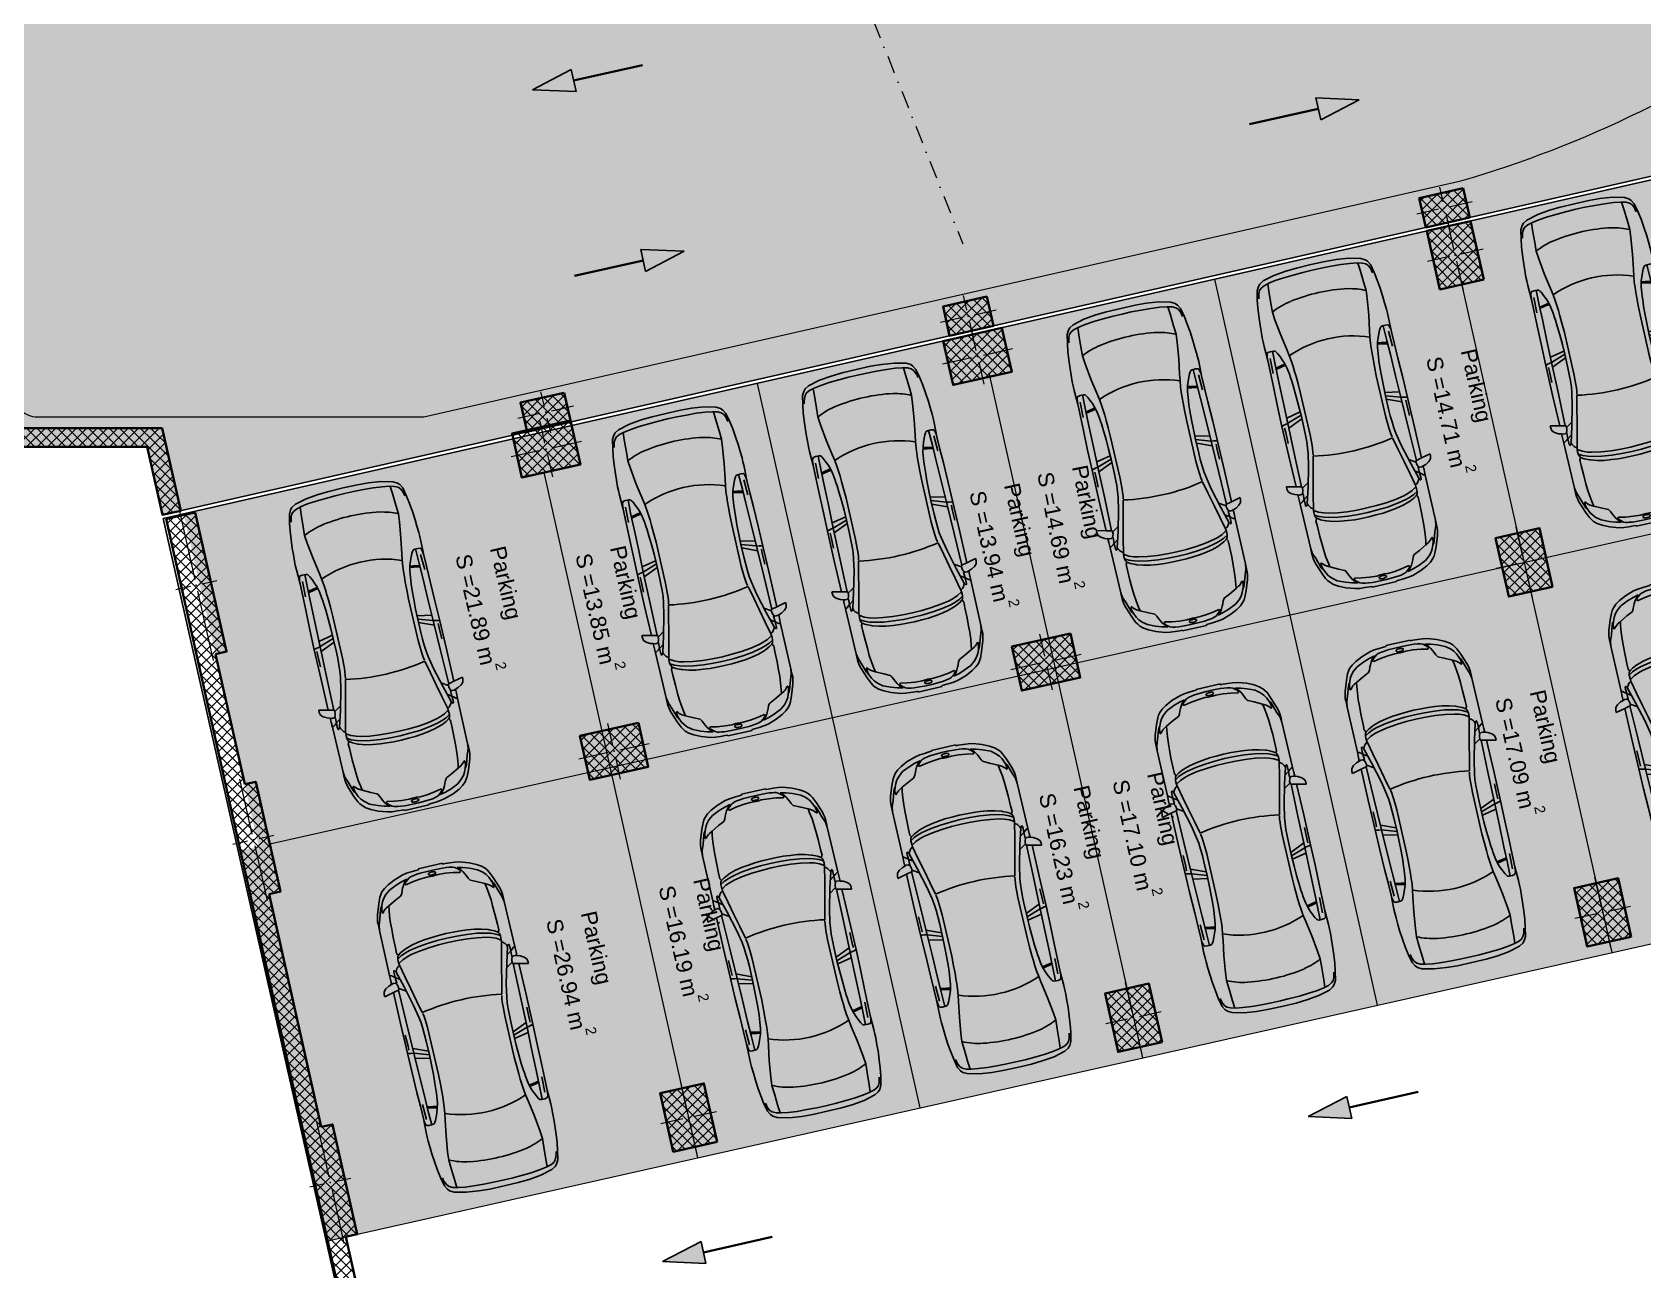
# Model space of a CAD drawing. Header units: millimetres. Extents: x -38220 to 93650, y -79022 to 35214.
# Drawn here: x 32836 to 54312, y -64111 to -47613 of the extents above; entities that cross this region are included whole.
import ezdxf

# ---------------------------------------------------------------- set-up
doc = ezdxf.new("R2010")
doc.units = ezdxf.units.MM
doc.header["$MEASUREMENT"] = 0
doc.linetypes.add('Dot & Dashed', pattern=[502.708322, 238.125, -132.291667, 0, -132.291655])
for name, color, linetype, lineweight in [('2D Drafting - General_Pen_No__1', 7, 'Continuous', 13), ('A - Fill Zone_Pen_No__1', 7, 'Continuous', 13), ('A - Muret_Pen_No__7', 7, 'Continuous', 35), ('A - Pllaka Themel_Pen_No__42', 8, 'Continuous', 25), ('A - Shtyllat_Pen_No__1', 7, 'Continuous', 13), ('A - Shtyllat_Pen_No__7', 7, 'Continuous', 35), ('A -Polyline_Pen_No__1', 7, 'Continuous', 13), ('A1 - Bodrumi -1_Pen_No__42', 8, 'Continuous', 25), ('Interior - Furniture _Pen_No__42', 8, 'Continuous', 25)]:
    doc.layers.add(name, color=color, linetype=linetype, lineweight=lineweight)
for name, color, linetype, lineweight, true_color in [('2D Drafting - General_Pen_No__102', 7, 'Continuous', 13, 0xcccccc), ('A - Fill Zone_Pen_No__102', 7, 'Continuous', 13, 0xcccccc), ('A - Muret_Pen_No__102', 7, 'Continuous', 13, 0xcccccc), ('A - Parcelat_Pen_No__161', 7, 'Continuous', 13, 0x6a6a6a), ('A -Polyline_Pen_No__178', 7, 'Continuous', 15, 0xbda888), ('A -Polyline_Pen_No__48', 7, 'Continuous', 25, 0xa80f02), ('A -Polyline_Pen_No__8', 7, 'Continuous', 35, 0xa80f02)]:
    doc.layers.add(name, color=color, linetype=linetype, lineweight=lineweight, true_color=true_color)
for name, color, linetype in [('A - Muret', 7, 'Continuous'), ('A - Pllaka Themel', 7, 'Continuous'), ('A - Shtyllat', 7, 'Continuous'), ('A -Polyline', 7, 'Continuous'), ('A1 - Bodrumi -1', 7, 'Continuous')]:
    doc.layers.add(name, color=color, linetype=linetype)
doc.styles.add('GENERATED_STYLE_1', font='')
doc.styles.get('GENERATED_STYLE_1').set_extended_font_data('Arial', bold=True)
pattern_1 = [(45, (0, 0), (-68.94291, 68.94291), []), (135, (0, 0), (68.94291, 68.94291), [])]

# ---------------------------------------------------------------- blocks, each defined once
blk = doc.blocks.new('Slab_4', base_point=(34583, -54097))
at = {"layer": 'A1 - Bodrumi -1_Pen_No__42', "color": 8, "linetype": 'Continuous', "lineweight": 25, "flags": 128}
blk.add_lwpolyline([(34583, -54097), (39036, -73827), (63169, -68415), (58723, -48603)], close=True, dxfattribs=at)
blk = doc.blocks.new('Slab_5', base_point=(27100, -19050))
at = {"layer": 'A - Pllaka Themel_Pen_No__42', "color": 8, "linetype": 'Continuous', "lineweight": 25, "flags": 128}
blk.add_lwpolyline([(27100, -19050), (27100, -53141), (34367, -53141), (34572, -54048), (58726, -48552), (58577, -47886), (60193, -47573), (56977, -33242), (55470, -33580), (52202, -19051)], close=True, dxfattribs=at)
blk = doc.blocks.new('Wall_54', base_point=(39036, -73827))
at = {"layer": 'A - Muret_Pen_No__102', "linetype": 'Continuous', "lineweight": 13, "true_color": 0xcccccc}
h = blk.add_hatch(dxfattribs=at)
h.set_pattern_fill('Concrete_Block', color=254, style=0, pattern_type=2)
h.set_pattern_definition(pattern_1)
h.paths.add_polyline_path([(35037, -55956), (34621, -54102), (39036, -73827), (39226, -73528), (38341, -69577), (38105, -69630), (37668, -67679), (37904, -67625), (37019, -63671), (36780, -63724), (36452, -62261), (36691, -62207), (35996, -59102), (35755, -59156), (35427, -57692), (35669, -57638), (35280, -55902)])
at = {"layer": 'A - Muret_Pen_No__7', "color": 7, "linetype": 'Continuous', "lineweight": 35, "flags": 128}
for points in [[(34621, -54102), (39036, -73827)], [(35669, -57638), (35280, -55902)], [(36691, -62207), (35996, -59102)], [(37904, -67625), (37019, -63671)], [(39226, -73528), (38341, -69577)]]:
    blk.add_lwpolyline(points, dxfattribs=at)
blk = doc.blocks.new('Wall_55', base_point=(34572, -54048))
at = {"layer": 'A - Muret_Pen_No__102', "linetype": 'Continuous', "lineweight": 13, "true_color": 0xcccccc}
h = blk.add_hatch(dxfattribs=at)
h.set_pattern_fill('Concrete_Block', color=254, style=0, pattern_type=2)
h.set_pattern_definition(pattern_1)
h.paths.add_polyline_path([(34816, -53993), (34567, -52891), (34367, -53141), (34572, -54048)])
at = {"layer": 'A - Muret_Pen_No__7', "color": 7, "linetype": 'Continuous', "lineweight": 35, "flags": 128}
for points in [[(34816, -53993), (34567, -52891)], [(34367, -53141), (34572, -54048)], [(34572, -54048), (34816, -53993)]]:
    blk.add_lwpolyline(points, dxfattribs=at)
blk = doc.blocks.new('Wall_56', base_point=(34367, -53141))
at = {"layer": 'A - Muret_Pen_No__102', "linetype": 'Continuous', "lineweight": 13, "true_color": 0xcccccc}
h = blk.add_hatch(dxfattribs=at)
h.set_pattern_fill('Concrete_Block', color=254, style=0, pattern_type=2)
h.set_pattern_definition(pattern_1)
h.paths.add_polyline_path([(27700, -52891), (27700, -53141), (31900, -53141), (31900, -52891)])
h = blk.add_hatch(dxfattribs=at)
h.set_pattern_fill('Concrete_Block', color=254, style=0, pattern_type=2)
h.set_pattern_definition(pattern_1)
h.paths.add_polyline_path([(32500, -53141), (34367, -53141), (34567, -52891), (32500, -52891)])
at = {"layer": 'A - Muret_Pen_No__7', "color": 7, "linetype": 'Continuous', "lineweight": 35, "flags": 128}
for points in [[(31900, -52891), (27700, -52891)], [(34567, -52891), (32500, -52891)], [(27700, -53141), (31900, -53141)], [(32500, -53141), (34367, -53141)]]:
    blk.add_lwpolyline(points, dxfattribs=at)
blk = doc.blocks.new('Column_123', base_point=(39683, -52680))
at = {"layer": 'A - Shtyllat', "linetype": 'Continuous', "lineweight": 0, "true_color": 0x000000}
h = blk.add_hatch(dxfattribs=at)
h.set_pattern_fill('Concrete_Block', color=18, style=0, pattern_type=2)
h.set_pattern_definition(pattern_1)
h.paths.add_polyline_path([(39931, -52418), (39346, -52551), (39434, -52941), (40019, -52808)])
at = {"layer": 'A - Shtyllat_Pen_No__1', "color": 7, "linetype": 'Continuous', "lineweight": 13}
for p, q in [((39665, -52602), (39620, -52407)), ((39761, -52662), (40053, -52595)), ((39605, -52697), (39312, -52764)), ((39700, -52758), (39745, -52953))]:
    blk.add_line(p, q, dxfattribs=at)
blk.add_point((39683, -52680), dxfattribs=at)
at = {"layer": 'A - Shtyllat_Pen_No__7', "color": 7, "linetype": 'Continuous', "lineweight": 35, "flags": 128}
blk.add_lwpolyline([(39931, -52418), (39346, -52551), (39434, -52941), (40019, -52808)], close=True, dxfattribs=at)
blk = doc.blocks.new('Column_125', base_point=(45318, -51397))
at = {"layer": 'A - Shtyllat', "linetype": 'Continuous', "lineweight": 0, "true_color": 0x000000}
h = blk.add_hatch(dxfattribs=at)
h.set_pattern_fill('Concrete_Block', color=18, style=0, pattern_type=2)
h.set_pattern_definition(pattern_1)
h.paths.add_polyline_path([(45566, -51136), (44981, -51269), (45069, -51659), (45654, -51526)])
at = {"layer": 'A - Shtyllat_Pen_No__1', "color": 7, "linetype": 'Continuous', "lineweight": 13}
for p, q in [((45300, -51319), (45255, -51124)), ((45396, -51380), (45688, -51313)), ((45240, -51415), (44947, -51482)), ((45335, -51475), (45380, -51670))]:
    blk.add_line(p, q, dxfattribs=at)
blk.add_point((45318, -51397), dxfattribs=at)
at = {"layer": 'A - Shtyllat_Pen_No__7', "color": 7, "linetype": 'Continuous', "lineweight": 35, "flags": 128}
blk.add_lwpolyline([(45566, -51136), (44981, -51269), (45069, -51659), (45654, -51526)], close=True, dxfattribs=at)
blk = doc.blocks.new('Column_126', base_point=(51668, -49952))
at = {"layer": 'A - Shtyllat', "linetype": 'Continuous', "lineweight": 0, "true_color": 0x000000}
h = blk.add_hatch(dxfattribs=at)
h.set_pattern_fill('Concrete_Block', color=18, style=0, pattern_type=2)
h.set_pattern_definition(pattern_1)
h.paths.add_polyline_path([(51916, -49691), (51331, -49824), (51420, -50214), (52005, -50081)])
at = {"layer": 'A - Shtyllat_Pen_No__1', "color": 7, "linetype": 'Continuous', "lineweight": 13}
for p, q in [((51650, -49874), (51606, -49679)), ((51590, -49970), (51298, -50037)), ((51686, -50030), (51730, -50225)), ((51746, -49935), (52039, -49868))]:
    blk.add_line(p, q, dxfattribs=at)
blk.add_point((51668, -49952), dxfattribs=at)
at = {"layer": 'A - Shtyllat_Pen_No__7', "color": 7, "linetype": 'Continuous', "lineweight": 35, "flags": 128}
blk.add_lwpolyline([(51916, -49691), (51331, -49824), (51420, -50214), (52005, -50081)], close=True, dxfattribs=at)
blk = doc.blocks.new('Column_142', base_point=(35024, -54985))
at = {"layer": 'A - Shtyllat', "linetype": 'Continuous', "lineweight": 0, "true_color": 0x000000}
h = blk.add_hatch(dxfattribs=at)
h.set_pattern_fill('Concrete_Block', color=18, style=0, pattern_type=2)
h.set_pattern_definition(pattern_1)
h.paths.add_polyline_path([(35011, -54015), (34621, -54102), (34865, -54048), (35280, -55902), (35427, -55869)])
h = blk.add_hatch(dxfattribs=at)
h.set_pattern_fill('Concrete_Block', color=18, style=0, pattern_type=2)
h.set_pattern_definition(pattern_1)
h.paths.add_polyline_path([(34865, -54048), (34621, -54102), (35037, -55956), (35280, -55902)])
at = {"layer": 'A - Shtyllat_Pen_No__1', "color": 7, "linetype": 'Continuous', "lineweight": 13}
for p, q in [((35007, -54907), (34799, -53980)), ((35102, -54968), (35297, -54924)), ((34946, -55003), (34751, -55047)), ((35042, -55063), (35250, -55990))]:
    blk.add_line(p, q, dxfattribs=at)
blk.add_point((35024, -54985), dxfattribs=at)
at = {"layer": 'A - Shtyllat_Pen_No__7', "color": 7, "linetype": 'Continuous', "lineweight": 35, "flags": 128}
for points in [[(35011, -54015), (34621, -54102)], [(35280, -55902), (35427, -55869), (35011, -54015)]]:
    blk.add_lwpolyline(points, dxfattribs=at)
blk = doc.blocks.new('Column_143', base_point=(36811, -62949))
at = {"layer": 'A - Shtyllat', "linetype": 'Continuous', "lineweight": 0, "true_color": 0x000000}
h = blk.add_hatch(dxfattribs=at)
h.set_pattern_fill('Concrete_Block', color=18, style=0, pattern_type=2)
h.set_pattern_definition(pattern_1)
h.paths.add_polyline_path([(36691, -62207), (36452, -62261), (36780, -63724), (37019, -63671)])
h = blk.add_hatch(dxfattribs=at)
h.set_pattern_fill('Concrete_Block', color=18, style=0, pattern_type=2)
h.set_pattern_definition(pattern_1)
h.paths.add_polyline_path([(36691, -62207), (37019, -63671), (37171, -63637), (36842, -62173)])
at = {"layer": 'A - Shtyllat_Pen_No__1', "color": 7, "linetype": 'Continuous', "lineweight": 13}
for p, q in [((36794, -62871), (36629, -62139)), ((36889, -62931), (37084, -62888)), ((36733, -62966), (36538, -63010)), ((36829, -63027), (36993, -63759))]:
    blk.add_line(p, q, dxfattribs=at)
blk.add_point((36811, -62949), dxfattribs=at)
at = {"layer": 'A - Shtyllat_Pen_No__7', "color": 7, "linetype": 'Continuous', "lineweight": 35, "flags": 128}
blk.add_lwpolyline([(37019, -63671), (37171, -63637), (36842, -62173), (36691, -62207)], dxfattribs=at)
blk = doc.blocks.new('Column_144', base_point=(35786, -58380))
at = {"layer": 'A - Shtyllat', "linetype": 'Continuous', "lineweight": 0, "true_color": 0x000000}
h = blk.add_hatch(dxfattribs=at)
h.set_pattern_fill('Concrete_Block', color=18, style=0, pattern_type=2)
h.set_pattern_definition(pattern_1)
h.paths.add_polyline_path([(35669, -57638), (35427, -57692), (35755, -59156), (35996, -59102)])
h = blk.add_hatch(dxfattribs=at)
h.set_pattern_fill('Concrete_Block', color=18, style=0, pattern_type=2)
h.set_pattern_definition(pattern_1)
h.paths.add_polyline_path([(35669, -57638), (35996, -59102), (36145, -59068), (35817, -57605)])
at = {"layer": 'A - Shtyllat_Pen_No__1', "color": 7, "linetype": 'Continuous', "lineweight": 13}
for p, q in [((35769, -58302), (35604, -57571)), ((35708, -58398), (35513, -58442)), ((35864, -58363), (36059, -58319)), ((35804, -58458), (35968, -59190))]:
    blk.add_line(p, q, dxfattribs=at)
blk.add_point((35786, -58380), dxfattribs=at)
at = {"layer": 'A - Shtyllat_Pen_No__7', "color": 7, "linetype": 'Continuous', "lineweight": 35, "flags": 128}
blk.add_lwpolyline([(35996, -59102), (36145, -59068), (35817, -57605), (35669, -57638)], dxfattribs=at)
blk = doc.blocks.new('Column_146', base_point=(40595, -57199))
at = {"layer": 'A - Shtyllat', "linetype": 'Continuous', "lineweight": 0, "true_color": 0x000000}
h = blk.add_hatch(dxfattribs=at)
h.set_pattern_fill('Concrete_Block', color=18, style=0, pattern_type=2)
h.set_pattern_definition(pattern_1)
h.paths.add_polyline_path([(40919, -56819), (40139, -56994), (40270, -57579), (41051, -57404)])
at = {"layer": 'A - Shtyllat_Pen_No__1', "color": 7, "linetype": 'Continuous', "lineweight": 13}
for p, q in [((40577, -57121), (40511, -56828)), ((40673, -57181), (41063, -57094)), ((40516, -57216), (40126, -57304)), ((40612, -57277), (40678, -57570))]:
    blk.add_line(p, q, dxfattribs=at)
blk.add_point((40595, -57199), dxfattribs=at)
at = {"layer": 'A - Shtyllat_Pen_No__7', "color": 7, "linetype": 'Continuous', "lineweight": 35, "flags": 128}
blk.add_lwpolyline([(40919, -56819), (40139, -56994), (40270, -57579), (41051, -57404)], close=True, dxfattribs=at)
blk = doc.blocks.new('Column_147', base_point=(39691, -53169))
at = {"layer": 'A - Shtyllat', "linetype": 'Continuous', "lineweight": 0, "true_color": 0x000000}
h = blk.add_hatch(dxfattribs=at)
h.set_pattern_fill('Concrete_Block', color=18, style=0, pattern_type=2)
h.set_pattern_definition(pattern_1)
h.paths.add_polyline_path([(40015, -52789), (39235, -52964), (39366, -53550), (40146, -53374)])
at = {"layer": 'A - Shtyllat_Pen_No__1', "color": 7, "linetype": 'Continuous', "lineweight": 13}
for p, q in [((39673, -53091), (39607, -52799)), ((39612, -53187), (39222, -53274)), ((39708, -53247), (39774, -53540)), ((39769, -53152), (40159, -53064))]:
    blk.add_line(p, q, dxfattribs=at)
blk.add_point((39691, -53169), dxfattribs=at)
at = {"layer": 'A - Shtyllat_Pen_No__7', "color": 7, "linetype": 'Continuous', "lineweight": 35, "flags": 128}
blk.add_lwpolyline([(40015, -52789), (39235, -52964), (39366, -53550), (40146, -53374)], close=True, dxfattribs=at)
blk = doc.blocks.new('Column_148', base_point=(45441, -51935))
at = {"layer": 'A - Shtyllat', "linetype": 'Continuous', "lineweight": 0, "true_color": 0x000000}
h = blk.add_hatch(dxfattribs=at)
h.set_pattern_fill('Concrete_Block', color=18, style=0, pattern_type=2)
h.set_pattern_definition(pattern_1)
h.paths.add_polyline_path([(45765, -51554), (44985, -51730), (45116, -52315), (45897, -52140)])
at = {"layer": 'A - Shtyllat_Pen_No__1', "color": 7, "linetype": 'Continuous', "lineweight": 13}
for p, q in [((45423, -51857), (45358, -51564)), ((45363, -51952), (44973, -52040)), ((45519, -51917), (45909, -51830)), ((45458, -52013), (45524, -52305))]:
    blk.add_line(p, q, dxfattribs=at)
blk.add_point((45441, -51935), dxfattribs=at)
at = {"layer": 'A - Shtyllat_Pen_No__7', "color": 7, "linetype": 'Continuous', "lineweight": 35, "flags": 128}
blk.add_lwpolyline([(45765, -51554), (44985, -51730), (45116, -52315), (45897, -52140)], close=True, dxfattribs=at)
blk = doc.blocks.new('Column_149', base_point=(46355, -56009))
at = {"layer": 'A - Shtyllat', "linetype": 'Continuous', "lineweight": 0, "true_color": 0x000000}
h = blk.add_hatch(dxfattribs=at)
h.set_pattern_fill('Concrete_Block', color=18, style=0, pattern_type=2)
h.set_pattern_definition(pattern_1)
h.paths.add_polyline_path([(46679, -55628), (45899, -55804), (46030, -56389), (46811, -56214)])
at = {"layer": 'A - Shtyllat_Pen_No__1', "color": 7, "linetype": 'Continuous', "lineweight": 13}
for p, q in [((46337, -55931), (46272, -55638)), ((46277, -56026), (45886, -56114)), ((46433, -55991), (46823, -55904)), ((46372, -56087), (46438, -56379))]:
    blk.add_line(p, q, dxfattribs=at)
blk.add_point((46355, -56009), dxfattribs=at)
at = {"layer": 'A - Shtyllat_Pen_No__7', "color": 7, "linetype": 'Continuous', "lineweight": 35, "flags": 128}
blk.add_lwpolyline([(46679, -55628), (45899, -55804), (46030, -56389), (46811, -56214)], close=True, dxfattribs=at)
blk = doc.blocks.new('Column_150', base_point=(41588, -62082))
at = {"layer": 'A - Shtyllat', "linetype": 'Continuous', "lineweight": 0, "true_color": 0x000000}
h = blk.add_hatch(dxfattribs=at)
h.set_pattern_fill('Concrete_Block', color=18, style=0, pattern_type=2)
h.set_pattern_definition(pattern_1)
h.paths.add_polyline_path([(41968, -62407), (41793, -61626), (41208, -61757), (41383, -62538)])
at = {"layer": 'A - Shtyllat_Pen_No__1', "color": 7, "linetype": 'Continuous', "lineweight": 13}
for p, q in [((41570, -62004), (41483, -61614)), ((41666, -62064), (41959, -61999)), ((41510, -62099), (41217, -62165)), ((41606, -62160), (41693, -62550))]:
    blk.add_line(p, q, dxfattribs=at)
blk.add_point((41588, -62082), dxfattribs=at)
at = {"layer": 'A - Shtyllat_Pen_No__7', "color": 7, "linetype": 'Continuous', "lineweight": 35, "flags": 128}
blk.add_lwpolyline([(41968, -62407), (41793, -61626), (41208, -61757), (41383, -62538)], close=True, dxfattribs=at)
blk = doc.blocks.new('Column_151', base_point=(47522, -60751))
at = {"layer": 'A - Shtyllat', "linetype": 'Continuous', "lineweight": 0, "true_color": 0x000000}
h = blk.add_hatch(dxfattribs=at)
h.set_pattern_fill('Concrete_Block', color=18, style=0, pattern_type=2)
h.set_pattern_definition(pattern_1)
h.paths.add_polyline_path([(47902, -61075), (47727, -60295), (47141, -60426), (47316, -61207)])
at = {"layer": 'A - Shtyllat_Pen_No__1', "color": 7, "linetype": 'Continuous', "lineweight": 13}
for p, q in [((47504, -60672), (47416, -60282)), ((47443, -60768), (47151, -60834)), ((47600, -60733), (47892, -60667)), ((47539, -60829), (47627, -61219))]:
    blk.add_line(p, q, dxfattribs=at)
blk.add_point((47522, -60751), dxfattribs=at)
at = {"layer": 'A - Shtyllat_Pen_No__7', "color": 7, "linetype": 'Continuous', "lineweight": 35, "flags": 128}
blk.add_lwpolyline([(47902, -61075), (47727, -60295), (47141, -60426), (47316, -61207)], close=True, dxfattribs=at)
blk = doc.blocks.new('Column_155', base_point=(53777, -59347))
at = {"layer": 'A - Shtyllat', "linetype": 'Continuous', "lineweight": 0, "true_color": 0x000000}
h = blk.add_hatch(dxfattribs=at)
h.set_pattern_fill('Concrete_Block', color=18, style=0, pattern_type=2)
h.set_pattern_definition(pattern_1)
h.paths.add_polyline_path([(54157, -59671), (53982, -58891), (53397, -59022), (53572, -59803)])
at = {"layer": 'A - Shtyllat_Pen_No__1', "color": 7, "linetype": 'Continuous', "lineweight": 13}
for p, q in [((53760, -59269), (53672, -58878)), ((53855, -59329), (54148, -59264)), ((53699, -59364), (53406, -59430)), ((53795, -59425), (53882, -59815))]:
    blk.add_line(p, q, dxfattribs=at)
blk.add_point((53777, -59347), dxfattribs=at)
at = {"layer": 'A - Shtyllat_Pen_No__7', "color": 7, "linetype": 'Continuous', "lineweight": 35, "flags": 128}
blk.add_lwpolyline([(54157, -59671), (53982, -58891), (53397, -59022), (53572, -59803)], close=True, dxfattribs=at)
blk = doc.blocks.new('Column_156', base_point=(52730, -54681))
at = {"layer": 'A - Shtyllat', "linetype": 'Continuous', "lineweight": 0, "true_color": 0x000000}
h = blk.add_hatch(dxfattribs=at)
h.set_pattern_fill('Concrete_Block', color=18, style=0, pattern_type=2)
h.set_pattern_definition(pattern_1)
h.paths.add_polyline_path([(53110, -55005), (52935, -54225), (52350, -54356), (52525, -55137)])
at = {"layer": 'A - Shtyllat_Pen_No__1', "color": 7, "linetype": 'Continuous', "lineweight": 13}
for p, q in [((52713, -54602), (52625, -54212)), ((52652, -54698), (52359, -54764)), ((52748, -54759), (52835, -55149)), ((52808, -54663), (53101, -54597))]:
    blk.add_line(p, q, dxfattribs=at)
blk.add_point((52730, -54681), dxfattribs=at)
at = {"layer": 'A - Shtyllat_Pen_No__7', "color": 7, "linetype": 'Continuous', "lineweight": 35, "flags": 128}
blk.add_lwpolyline([(53110, -55005), (52935, -54225), (52350, -54356), (52525, -55137)], close=True, dxfattribs=at)
blk = doc.blocks.new('Column_157', base_point=(51811, -50586))
at = {"layer": 'A - Shtyllat', "linetype": 'Continuous', "lineweight": 0, "true_color": 0x000000}
h = blk.add_hatch(dxfattribs=at)
h.set_pattern_fill('Concrete_Block', color=18, style=0, pattern_type=2)
h.set_pattern_definition(pattern_1)
h.paths.add_polyline_path([(52191, -50910), (52016, -50130), (51431, -50261), (51606, -51042)])
at = {"layer": 'A - Shtyllat_Pen_No__1', "color": 7, "linetype": 'Continuous', "lineweight": 13}
for p, q in [((51794, -50507), (51706, -50117)), ((51733, -50603), (51440, -50669)), ((51829, -50664), (51916, -51054)), ((51889, -50568), (52182, -50502))]:
    blk.add_line(p, q, dxfattribs=at)
blk.add_point((51811, -50586), dxfattribs=at)
at = {"layer": 'A - Shtyllat_Pen_No__7', "color": 7, "linetype": 'Continuous', "lineweight": 35, "flags": 128}
blk.add_lwpolyline([(52191, -50910), (52016, -50130), (51431, -50261), (51606, -51042)], close=True, dxfattribs=at)
blk = doc.blocks.new('Car 05 22')
at = {"layer": 'Interior - Furniture _Pen_No__42', "color": 8, "linetype": 'Continuous', "lineweight": 25}
for p, q in [((1536, 860), (1130, 859)), ((1958, 858), (1536, 860)), ((1961, 983), (1929, 983)), ((1929, 983), (1958, 858)), ((1997, 975), (1961, 983)), ((2027, 945), (1997, 975)), ((2055, 898), (2027, 945)), ((2068, 858), (2055, 898)), ((-815, 668), (-855, 511)), ((-785, 722), (-815, 668)), ((-758, 747), (-785, 722)), ((-768, 602), (-751, 670)), ((-706, 776), (-758, 747)), ((-729, 716), (-751, 670)), ((-701, 743), (-729, 716)), ((-585, 801), (-706, 776)), ((-665, 761), (-701, 743)), ((-627, 772), (-665, 761)), ((-595, 778), (-627, 772)), ((-483, 817), (-585, 801)), ((-372, 830), (-483, 817)), ((-252, 841), (-372, 830)), ((-168, 845), (-252, 841)), ((-78, 851), (-168, 845)), ((-24, 852), (-78, 851)), ((40, 852), (-24, 852)), ((231, 846), (40, 852)), ((125, 791), (129, 820)), ((126, 744), (125, 791)), ((327, 762), (125, 756)), ((132, 723), (126, 744)), ((129, 820), (139, 832)), ((147, 711), (132, 723)), ((139, 832), (165, 840)), ((171, 697), (147, 711)), ((165, 840), (195, 844)), ((213, 677), (171, 697)), ((195, 844), (231, 846)), ((211, 809), (418, 816)), ((266, 655), (213, 677)), ((400, 848), (231, 846)), ((319, 636), (266, 655)), ((522, 765), (327, 762)), ((339, 683), (330, 634)), ((355, 762), (339, 683)), ((357, 683), (347, 629)), ((373, 763), (357, 683)), ((591, 852), (400, 848)), ((814, 769), (522, 765)), ((857, 856), (591, 852)), ((1109, 774), (814, 769)), ((1130, 859), (857, 856)), ((1036, 773), (997, 579)), ((1042, 578), (1108, 774)), ((1173, 775), (1090, 578)), ((1115, 809), (1109, 774)), ((1109, 774), (1538, 780)), ((1120, 833), (1115, 809)), ((1121, 838), (1120, 836)), ((1120, 836), (1120, 833)), ((1130, 859), (1121, 838)), ((1163, 830), (1220, 829)), ((1220, 829), (1370, 831)), ((1538, 780), (1975, 786)), ((2000, 702), (1730, 634)), ((1939, 686), (1996, 777)), ((1953, 621), (2122, 660)), ((1958, 858), (1977, 777)), ((1977, 777), (2020, 777)), ((2000, 702), (2214, 763)), ((2020, 777), (2044, 783)), ((2044, 783), (2063, 792)), ((2063, 792), (2070, 800)), ((2069, 788), (2065, 794)), ((2120, 857), (2068, 858)), ((2075, 836), (2068, 858)), ((2069, 788), (2148, 790)), ((2070, 800), (2075, 809)), ((2075, 809), (2075, 836)), ((2107, 732), (2148, 790)), ((2193, 856), (2120, 857)), ((2122, 660), (2294, 698)), ((2148, 790), (2167, 814)), ((2148, 790), (2206, 792)), ((2167, 814), (2182, 834)), ((2182, 834), (2193, 856)), ((2808, 853), (2193, 856)), ((2206, 792), (2227, 791)), ((2227, 770), (2214, 763)), ((2214, 763), (2238, 752)), ((2227, 791), (2233, 790)), ((2234, 774), (2227, 770)), ((2233, 790), (2238, 787)), ((2238, 777), (2234, 774)), ((2241, 784), (2238, 787)), ((2238, 777), (2241, 781)), ((2238, 752), (2259, 740)), ((2241, 781), (2241, 784)), ((2259, 740), (2269, 731)), ((2269, 731), (2279, 722)), ((2279, 722), (2294, 698)), ((2294, 698), (2317, 701)), ((2294, 698), (2294, 698)), ((2317, 701), (2346, 703)), ((2355, 640), (2317, 701)), ((2346, 703), (2379, 702)), ((2410, 649), (2379, 702)), ((2379, 702), (2411, 694)), ((2436, 583), (2410, 649)), ((2411, 694), (2411, 694)), ((2429, 682), (2411, 694)), ((2429, 682), (2457, 700)), ((2429, 682), (2429, 682)), ((2429, 682), (2457, 640)), ((2457, 700), (2535, 698)), ((2535, 698), (2535, 698)), ((2535, 698), (2673, 696)), ((2673, 696), (2787, 691)), ((2787, 691), (2868, 687)), ((2856, 853), (2808, 853)), ((2808, 853), (2877, 843)), ((2891, 853), (2856, 853)), ((2868, 687), (2960, 679)), ((2960, 679), (2868, 687)), ((2877, 843), (2954, 814)), ((2923, 852), (2891, 853)), ((2904, 833), (2905, 833)), ((2945, 849), (2923, 852)), ((2990, 840), (2945, 849)), ((2954, 814), (3076, 775)), ((2960, 679), (3047, 666)), ((3014, 833), (2990, 840)), ((3154, 783), (3014, 833)), ((3022, 758), (3024, 762)), ((3024, 754), (3022, 758)), ((3024, 762), (3035, 765)), ((3038, 743), (3024, 754)), ((3035, 765), (3047, 764)), ((3051, 731), (3038, 743)), ((3047, 764), (3061, 763)), ((3047, 666), (3100, 657)), ((3065, 715), (3051, 731)), ((3061, 763), (3090, 757)), ((3077, 698), (3065, 715)), ((3100, 763), (3076, 775)), ((3100, 657), (3077, 698)), ((3090, 757), (3108, 751)), ((3114, 753), (3100, 763)), ((3153, 554), (3100, 657)), ((3108, 751), (3123, 746)), ((3123, 746), (3114, 753)), ((3170, 727), (3123, 746)), ((3236, 748), (3154, 783)), ((3212, 701), (3170, 727)), ((3254, 663), (3212, 701)), ((3269, 728), (3236, 748)), ((3302, 603), (3254, 663)), ((3299, 706), (3269, 728)), ((3337, 663), (3299, 706)), ((3374, 604), (3337, 663)), ((-855, 511), (-875, 345)), ((-783, 510), (-795, 391)), ((-768, 602), (-783, 510)), ((-764, 617), (-666, 624)), ((-666, 624), (-501, 634)), ((-501, 634), (-383, 642)), ((-383, 642), (-274, 631)), ((-274, 631), (-56, 601)), ((-56, 601), (146, 567)), ((146, 567), (233, 552)), ((233, 552), (315, 541)), ((315, 541), (384, 535)), ((393, 618), (319, 636)), ((384, 535), (454, 530)), ((475, 607), (393, 618)), ((454, 530), (526, 526)), ((521, 602), (475, 607)), ((570, 597), (521, 602)), ((526, 526), (628, 522)), ((653, 591), (570, 597)), ((628, 522), (757, 518)), ((773, 585), (653, 591)), ((757, 518), (1323, 518)), ((907, 580), (773, 585)), ((1042, 578), (907, 580)), ((1228, 578), (1042, 578)), ((1316, 580), (1228, 578)), ((1403, 584), (1316, 580)), ((1323, 518), (1420, 522)), ((1484, 590), (1403, 584)), ((1420, 522), (1467, 524)), ((1467, 524), (1511, 528)), ((1562, 601), (1484, 590)), ((1511, 528), (1554, 533)), ((1554, 533), (1597, 541)), ((1730, 634), (1562, 601)), ((1597, 541), (1597, 541)), ((1611, 544), (1780, 582)), ((1780, 582), (1953, 621)), ((2380, 575), (2355, 640)), ((2397, 514), (2380, 575)), ((2419, 396), (2397, 514)), ((2454, 522), (2436, 583)), ((2478, 401), (2454, 522)), ((2457, 640), (2487, 574)), ((2487, 574), (2492, 562)), ((2492, 562), (2518, 477)), ((2518, 477), (2538, 384)), ((3190, 476), (3153, 554)), ((3199, 467), (3190, 476)), ((3221, 454), (3199, 467)), ((3256, 439), (3221, 454)), ((3288, 425), (3256, 439)), ((3302, 603), (3346, 501)), ((3346, 501), (3374, 420)), ((3418, 513), (3374, 604)), ((3457, 393), (3418, 513)), ((-875, 345), (-883, 195)), ((-802, 259), (-807, 125)), ((-795, 391), (-802, 259)), ((2434, 266), (2419, 396)), ((2442, 132), (2434, 266)), ((2494, 269), (2478, 401)), ((2503, 133), (2494, 269)), ((2538, 384), (2551, 286)), ((2551, 286), (2560, 194)), ((3319, 408), (3288, 425)), ((3353, 384), (3319, 408)), ((3325, 377), (3321, 370)), ((3321, 370), (3321, 362)), ((3321, 362), (3338, 277)), ((3328, 380), (3325, 377)), ((3338, 379), (3328, 380)), ((3364, 358), (3338, 379)), ((3338, 277), (3352, 173)), ((3377, 360), (3353, 384)), ((3397, 316), (3364, 358)), ((3391, 344), (3374, 420)), ((3391, 344), (3377, 360)), ((3408, 289), (3397, 316)), ((3408, 289), (3414, 267)), ((3414, 267), (3418, 243)), ((3418, 243), (3424, 201)), ((3468, 331), (3457, 393)), ((3474, 264), (3468, 331)), ((3478, 200), (3474, 264)), ((-883, 195), (-885, 0)), ((-885, 0), (-883, -195)), ((-807, 125), (-808, 0)), ((-807, -125), (-808, 0)), ((2444, 0), (2442, 132)), ((2444, 0), (2442, -132)), ((2506, 0), (2503, 133)), ((2560, 194), (2564, 101)), ((2564, 101), (2566, 0)), ((2564, -101), (2566, 0)), ((3352, 173), (3358, 76)), ((3354, 28), (3358, 76)), ((3354, 28), (3354, -1)), ((3354, -28), (3354, 1)), ((3371, 12), (3370, -1)), ((3371, -12), (3370, 1)), ((3372, 24), (3371, 12)), ((3376, 39), (3372, 24)), ((3382, 47), (3376, 39)), ((3386, 48), (3382, 47)), ((3386, 48), (3394, 48)), ((3399, 47), (3394, 48)), ((3404, 39), (3399, 47)), ((3404, 39), (3408, 24)), ((3408, 24), (3410, 8)), ((3410, 8), (3410, 0)), ((3424, 201), (3428, 152)), ((3432, 40), (3428, 152)), ((3432, 57), (3432, 57)), ((3432, 0), (3432, 40)), ((3432, 0), (3432, -40)), ((3479, 165), (3478, 200)), ((3490, 165), (3479, 165)), ((3490, -165), (3490, 165)), ((-883, -195), (-875, -345)), ((-802, -259), (-807, -125)), ((2442, -132), (2434, -266)), ((2503, -133), (2494, -269)), ((2506, 0), (2503, -133)), ((2551, -286), (2560, -194)), ((2560, -194), (2564, -101)), ((3338, -277), (3352, -173)), ((3352, -173), (3358, -76)), ((3354, -28), (3358, -76)), ((3372, -24), (3371, -12)), ((3376, -39), (3372, -24)), ((3382, -47), (3376, -39)), ((3386, -48), (3382, -47)), ((3386, -48), (3394, -48)), ((3399, -47), (3394, -48)), ((3404, -39), (3399, -47)), ((3404, -39), (3408, -24)), ((3408, -24), (3410, -8)), ((3410, -8), (3410, 0)), ((3418, -243), (3424, -201)), ((3424, -201), (3428, -152)), ((3432, -40), (3428, -152)), ((3432, -57), (3432, -57)), ((3474, -264), (3478, -200)), ((3478, -200), (3479, -165)), ((3479, -165), (3490, -165)), ((-875, -345), (-855, -511)), ((-795, -391), (-802, -259)), ((-783, -510), (-795, -391)), ((2419, -396), (2397, -514)), ((2434, -266), (2419, -396)), ((2478, -401), (2454, -522)), ((2494, -269), (2478, -401)), ((2518, -477), (2538, -384)), ((2538, -384), (2551, -286)), ((3288, -425), (3256, -439)), ((3319, -408), (3288, -425)), ((3353, -384), (3319, -408)), ((3321, -362), (3338, -277)), ((3321, -370), (3321, -362)), ((3325, -377), (3321, -370)), ((3328, -380), (3325, -377)), ((3338, -379), (3328, -380)), ((3364, -358), (3338, -379)), ((3346, -501), (3374, -420)), ((3377, -360), (3353, -384)), ((3397, -316), (3364, -358)), ((3391, -344), (3374, -420)), ((3391, -344), (3377, -360)), ((3408, -289), (3397, -316)), ((3408, -289), (3414, -267)), ((3414, -267), (3418, -243)), ((3418, -513), (3457, -393)), ((3457, -393), (3468, -331)), ((3468, -331), (3474, -264)), ((-855, -511), (-815, -668)), ((-768, -602), (-783, -510)), ((-768, -602), (-751, -670)), ((-764, -617), (-666, -624)), ((-666, -624), (-501, -634)), ((-501, -634), (-383, -642)), ((-383, -642), (-274, -631)), ((-274, -631), (-56, -601)), ((-56, -601), (146, -567)), ((146, -567), (233, -552)), ((233, -552), (315, -541)), ((319, -636), (266, -655)), ((315, -541), (384, -535)), ((393, -618), (319, -636)), ((339, -683), (330, -634)), ((357, -683), (347, -629)), ((384, -535), (454, -530)), ((475, -607), (393, -618)), ((454, -530), (526, -526)), ((521, -602), (475, -607)), ((570, -597), (521, -602)), ((526, -526), (628, -522)), ((653, -591), (570, -597)), ((628, -522), (757, -518)), ((773, -585), (653, -591)), ((757, -518), (1323, -518)), ((907, -580), (773, -585)), ((1042, -578), (907, -580)), ((1036, -773), (997, -579)), ((1042, -578), (1108, -774)), ((1228, -578), (1042, -578)), ((1173, -775), (1090, -578)), ((1316, -580), (1228, -578)), ((1403, -584), (1316, -580)), ((1323, -518), (1420, -522)), ((1484, -590), (1403, -584)), ((1420, -522), (1467, -524)), ((1467, -524), (1511, -528)), ((1562, -601), (1484, -590)), ((1511, -528), (1554, -533)), ((1554, -533), (1597, -541)), ((1730, -634), (1562, -601)), ((1597, -541), (1597, -541)), ((1611, -544), (1780, -582)), ((2000, -702), (1730, -634)), ((1780, -582), (1953, -621)), ((1953, -621), (2122, -660)), ((2355, -640), (2317, -701)), ((2380, -575), (2355, -640)), ((2397, -514), (2380, -575)), ((2436, -583), (2410, -649)), ((2429, -682), (2457, -640)), ((2454, -522), (2436, -583)), ((2457, -640), (2487, -574)), ((2487, -574), (2492, -562)), ((2492, -562), (2518, -477)), ((3153, -554), (3100, -657)), ((3190, -476), (3153, -554)), ((3199, -467), (3190, -476)), ((3221, -454), (3199, -467)), ((3256, -439), (3221, -454)), ((3302, -603), (3254, -663)), ((3302, -603), (3346, -501)), ((3337, -663), (3374, -604)), ((3374, -604), (3418, -513)), ((-815, -668), (-785, -722)), ((-785, -722), (-758, -747)), ((-758, -747), (-706, -776)), ((-729, -716), (-751, -670)), ((-701, -743), (-729, -716)), ((-706, -776), (-585, -801)), ((-665, -761), (-701, -743)), ((-627, -772), (-665, -761)), ((-595, -778), (-627, -772)), ((-585, -801), (-483, -817)), ((-483, -817), (-372, -830)), ((-372, -830), (-252, -841)), ((-252, -841), (-168, -845)), ((-168, -845), (-78, -851)), ((-78, -851), (-24, -852)), ((-24, -852), (40, -852)), ((40, -852), (231, -846)), ((126, -744), (125, -791)), ((327, -762), (125, -756)), ((125, -791), (129, -820)), ((132, -723), (126, -744)), ((129, -820), (139, -832)), ((147, -711), (132, -723)), ((139, -832), (165, -840)), ((171, -697), (147, -711)), ((165, -840), (195, -844)), ((213, -677), (171, -697)), ((195, -844), (231, -846)), ((211, -809), (418, -816)), ((266, -655), (213, -677)), ((231, -846), (400, -848)), ((522, -765), (327, -762)), ((355, -762), (339, -683)), ((373, -763), (357, -683)), ((400, -848), (591, -852)), ((814, -769), (522, -765)), ((591, -852), (857, -856)), ((1109, -774), (814, -769)), ((857, -856), (1130, -859)), ((1109, -774), (1538, -780)), ((1115, -809), (1109, -774)), ((1120, -833), (1115, -809)), ((1120, -836), (1120, -833)), ((1121, -838), (1120, -836)), ((1130, -859), (1121, -838)), ((1130, -859), (1536, -860)), ((1163, -830), (1220, -829)), ((1220, -829), (1370, -831)), ((1536, -860), (1958, -858)), ((1538, -780), (1975, -786)), ((1958, -858), (1929, -983)), ((1939, -686), (1996, -777)), ((1958, -858), (1977, -777)), ((1977, -777), (2020, -777)), ((2000, -702), (2214, -763)), ((2020, -777), (2044, -783)), ((2044, -783), (2063, -792)), ((2055, -898), (2068, -858)), ((2063, -792), (2070, -800)), ((2069, -788), (2065, -794)), ((2075, -836), (2068, -858)), ((2068, -858), (2120, -857)), ((2069, -788), (2148, -790)), ((2070, -800), (2075, -809)), ((2075, -809), (2075, -836)), ((2107, -732), (2148, -790)), ((2120, -857), (2193, -856)), ((2122, -660), (2294, -698)), ((2148, -790), (2167, -814)), ((2148, -790), (2206, -792)), ((2167, -814), (2182, -834)), ((2182, -834), (2193, -856)), ((2193, -856), (2808, -853)), ((2206, -792), (2227, -791)), ((2214, -763), (2238, -752)), ((2227, -770), (2214, -763)), ((2234, -774), (2227, -770)), ((2227, -791), (2233, -790)), ((2233, -790), (2238, -787)), ((2238, -777), (2234, -774)), ((2238, -752), (2259, -740)), ((2238, -777), (2241, -781)), ((2241, -784), (2238, -787)), ((2241, -781), (2241, -784)), ((2259, -740), (2269, -731)), ((2269, -731), (2279, -722)), ((2279, -722), (2294, -698)), ((2294, -698), (2317, -701)), ((2294, -698), (2294, -698)), ((2317, -701), (2346, -703)), ((2346, -703), (2379, -702)), ((2410, -649), (2379, -702)), ((2379, -702), (2411, -694)), ((2429, -682), (2411, -694)), ((2411, -694), (2411, -694)), ((2429, -682), (2429, -682)), ((2429, -682), (2457, -700)), ((2457, -700), (2535, -698)), ((2535, -698), (2673, -696)), ((2535, -698), (2535, -698)), ((2673, -696), (2787, -691)), ((2787, -691), (2868, -687)), ((2808, -853), (2877, -843)), ((2808, -853), (2856, -853)), ((2856, -853), (2891, -853)), ((2868, -687), (2960, -679)), ((2960, -679), (2868, -687)), ((2877, -843), (2954, -814)), ((2891, -853), (2923, -852)), ((2923, -852), (2945, -849)), ((2945, -849), (2990, -840)), ((2954, -814), (3076, -775)), ((2960, -679), (3047, -666)), ((2990, -840), (3014, -833)), ((3014, -833), (3154, -783)), ((3024, -754), (3022, -758)), ((3022, -758), (3024, -762)), ((3038, -743), (3024, -754)), ((3024, -762), (3035, -765)), ((3035, -765), (3047, -764)), ((3051, -731), (3038, -743)), ((3047, -666), (3100, -657)), ((3047, -764), (3061, -763)), ((3065, -715), (3051, -731)), ((3061, -763), (3090, -757)), ((3077, -698), (3065, -715)), ((3100, -763), (3076, -775)), ((3100, -657), (3077, -698)), ((3090, -757), (3108, -751)), ((3114, -753), (3100, -763)), ((3108, -751), (3123, -746)), ((3123, -746), (3114, -753)), ((3170, -727), (3123, -746)), ((3154, -783), (3236, -748)), ((3212, -701), (3170, -727)), ((3254, -663), (3212, -701)), ((3236, -748), (3269, -728)), ((3269, -728), (3299, -706)), ((3299, -706), (3337, -663)), ((1929, -983), (1961, -983)), ((1961, -983), (1997, -975)), ((1997, -975), (2027, -945)), ((2027, -945), (2055, -898))]:
    blk.add_line(p, q, dxfattribs=at)
for centre, radius, start, end in [((493, 218), 973, 154.1545, 170.9117), ((1650, 0), 1520, 158.6992, 201.3008), ((-1245, 0), 2907, 349.2142, 10.7858), ((1856, -2), 2354, 170.8804, 189.9223), ((493, -218), 973, 191.2305, 205.8455)]:
    blk.add_arc(centre, radius, start, end, dxfattribs=at)
blk = doc.blocks.new('Polyline_22', base_point=(49067, -48840))
at = {"layer": 'A -Polyline_Pen_No__48', "linetype": 'Continuous', "lineweight": 25, "true_color": 0xa80f02}
blk.add_hatch(color=14, dxfattribs=at).paths.add_polyline_path([(50531, -48512), (49952, -48488), (50018, -48781)])
at = {"layer": 'A -Polyline_Pen_No__48', "color": 14, "linetype": 'Continuous', "lineweight": 25, "true_color": 0xa80f02}
for p, q in [((50531, -48512), (49952, -48488)), ((50018, -48781), (49952, -48488)), ((50531, -48512), (50018, -48781))]:
    blk.add_line(p, q, dxfattribs=at)
at = {"layer": 'A -Polyline_Pen_No__8', "color": 14, "linetype": 'Continuous', "lineweight": 35, "true_color": 0xa80f02, "flags": 128}
blk.add_lwpolyline([(49067, -48840), (49985, -48635)], dxfattribs=at)
blk = doc.blocks.new('Polyline_23', base_point=(40972, -48052))
at = {"layer": 'A -Polyline_Pen_No__48', "linetype": 'Continuous', "lineweight": 25, "true_color": 0xa80f02}
blk.add_hatch(color=14, dxfattribs=at).paths.add_polyline_path([(39509, -48381), (40088, -48404), (40022, -48112)])
at = {"layer": 'A -Polyline_Pen_No__48', "color": 14, "linetype": 'Continuous', "lineweight": 25, "true_color": 0xa80f02}
for p, q in [((39509, -48381), (40022, -48112)), ((40022, -48112), (40088, -48404)), ((39509, -48381), (40088, -48404))]:
    blk.add_line(p, q, dxfattribs=at)
at = {"layer": 'A -Polyline_Pen_No__8', "color": 14, "linetype": 'Continuous', "lineweight": 35, "true_color": 0xa80f02, "flags": 128}
blk.add_lwpolyline([(40972, -48052), (40055, -48258)], dxfattribs=at)
blk = doc.blocks.new('Polyline_24', base_point=(40065, -50860))
at = {"layer": 'A -Polyline_Pen_No__48', "linetype": 'Continuous', "lineweight": 25, "true_color": 0xa80f02}
blk.add_hatch(color=14, dxfattribs=at).paths.add_polyline_path([(41529, -50532), (40950, -50508), (41015, -50801)])
at = {"layer": 'A -Polyline_Pen_No__48', "color": 14, "linetype": 'Continuous', "lineweight": 25, "true_color": 0xa80f02}
for p, q in [((41529, -50532), (40950, -50508)), ((41015, -50801), (40950, -50508)), ((41529, -50532), (41015, -50801))]:
    blk.add_line(p, q, dxfattribs=at)
at = {"layer": 'A -Polyline_Pen_No__8', "color": 14, "linetype": 'Continuous', "lineweight": 35, "true_color": 0xa80f02, "flags": 128}
blk.add_lwpolyline([(40065, -50860), (40983, -50655)], dxfattribs=at)
blk = doc.blocks.new('Polyline_44', base_point=(42704, -63673))
at = {"layer": 'A -Polyline_Pen_No__48', "linetype": 'Continuous', "lineweight": 25, "true_color": 0xa80f02}
blk.add_hatch(color=14, dxfattribs=at).paths.add_polyline_path([(41240, -64001), (41819, -64025), (41754, -63732)])
at = {"layer": 'A -Polyline_Pen_No__48', "color": 14, "linetype": 'Continuous', "lineweight": 25, "true_color": 0xa80f02}
for p, q in [((41240, -64001), (41754, -63732)), ((41754, -63732), (41819, -64025)), ((41240, -64001), (41819, -64025))]:
    blk.add_line(p, q, dxfattribs=at)
at = {"layer": 'A -Polyline_Pen_No__8', "color": 14, "linetype": 'Continuous', "lineweight": 35, "true_color": 0xa80f02, "flags": 128}
blk.add_lwpolyline([(42704, -63673), (41786, -63879)], dxfattribs=at)
blk = doc.blocks.new('Polyline_46', base_point=(51316, -61740))
at = {"layer": 'A -Polyline_Pen_No__48', "linetype": 'Continuous', "lineweight": 25, "true_color": 0xa80f02}
blk.add_hatch(color=14, dxfattribs=at).paths.add_polyline_path([(49852, -62069), (50431, -62093), (50365, -61800)])
at = {"layer": 'A -Polyline_Pen_No__48', "color": 14, "linetype": 'Continuous', "lineweight": 25, "true_color": 0xa80f02}
for p, q in [((49852, -62069), (50365, -61800)), ((50365, -61800), (50431, -62093)), ((49852, -62069), (50431, -62093))]:
    blk.add_line(p, q, dxfattribs=at)
at = {"layer": 'A -Polyline_Pen_No__8', "color": 14, "linetype": 'Continuous', "lineweight": 35, "true_color": 0xa80f02, "flags": 128}
blk.add_lwpolyline([(51316, -61740), (50398, -61946)], dxfattribs=at)

msp = doc.modelspace()

# ---------------------------------------------------------------- hatches: boundary and pattern name
at = {"layer": '2D Drafting - General_Pen_No__102', "linetype": 'Continuous', "lineweight": 0, "true_color": 0x333333}
msp.add_hatch(color=250, dxfattribs=at).paths.add_polyline_path([(27100, -53141), (34367, -53141), (34572, -54048), (58725, -48552), (58577, -47886), (60193, -47573), (56977, -33242), (55470, -33580), (52202, -19051), (27100, -19051)])
at = {"layer": 'A - Fill Zone_Pen_No__102', "linetype": 'Continuous', "lineweight": 0, "true_color": 0xf2f2f2}
for points in [[(55216, -49401), (56225, -53896), (52730, -54681), (51724, -50195)], [(49603, -55382), (48599, -50907), (51432, -50262), (51726, -50205), (52730, -54681)], [(49603, -55382), (46474, -56084), (45472, -51619), (48599, -50907)], [(42621, -52819), (42502, -52295), (45478, -51617), (46474, -56084), (43503, -56751)], [(42502, -52295), (43503, -56751), (40541, -57416), (39543, -52968)], [(34854, -54035), (35280, -55902), (35668, -57633), (35854, -58467), (40544, -57418), (39547, -52965)], [(56225, -53896), (52730, -54681), (53898, -59883), (57394, -59099)], [(49603, -55382), (52730, -54681), (53898, -59883), (50770, -60585)], [(49603, -55382), (50770, -60585), (47641, -61287), (46474, -56084)], [(43503, -56751), (46474, -56084), (47641, -61287), (44671, -61954)], [(43503, -56751), (40541, -57416), (41708, -62619), (41708, -62619), (41709, -62619), (44671, -61954)], [(40564, -57520), (41708, -62619), (36775, -63723), (35610, -58522), (40541, -57418)]]:
    msp.add_hatch(color=7, dxfattribs=at).paths.add_polyline_path(points)

# ---------------------------------------------------------------- linework, layer by layer
at = {"layer": '2D Drafting - General_Pen_No__1', "color": 7, "linetype": 'Continuous', "lineweight": 13, "flags": 128}
msp.add_lwpolyline([(27100, -53141), (34367, -53141), (34572, -54048), (58725, -48552), (58577, -47886), (60193, -47573), (56977, -33242), (55470, -33580), (52202, -19051), (27100, -19051)], close=True, dxfattribs=at)
at = {"layer": 'A - Parcelat_Pen_No__161', "color": 251, "linetype": 'Dot & Dashed', "lineweight": 13, "true_color": 0x6a6a6a}
msp.add_lwpolyline([(40501, -38599), (45246, -50435)], dxfattribs=at)
at = {"layer": 'A -Polyline_Pen_No__1', "color": 7, "linetype": 'Continuous', "lineweight": 13}
msp.add_lwpolyline([(36780, -63725), (68780, -56544, 0.411937), (69007, -56188), (66422, -44233, 0.416494), (66042, -43912), (61311, -44973)], format="xyb", dxfattribs=at)
for points in [[(51848, -50749), (53898, -59883)], [(48599, -50907), (50770, -60585)], [(45592, -52152), (47642, -61287)], [(42502, -52295), (44671, -61954)], [(36003, -58434), (59317, -53202)], [(39659, -53484), (41708, -62619)]]:
    msp.add_lwpolyline(points, dxfattribs=at)
at = {"layer": 'A -Polyline_Pen_No__178', "color": 43, "linetype": 'Continuous', "lineweight": 15, "true_color": 0xbda888}
msp.add_lwpolyline([(27100, -24451), (32400, -24450, -0.414214), (32600, -24650), (32600, -52441, 0.414214), (32900, -52741), (38060, -52741), (51887, -49595, 0.086822), (56478, -47343, -0.079285), (61311, -44973)], format="xyb", dxfattribs=at)

# ---------------------------------------------------------------- block references
at = {"layer": 'A - Muret', "color": 7, "lineweight": 35}
for name, p in [('Wall_56', (34367, -53141)), ('Wall_55', (34572, -54048)), ('Wall_54', (39036, -73827))]:
    msp.add_blockref(name, p, dxfattribs=at)
at = {"layer": 'A - Pllaka Themel', "color": 8, "linetype": 'Continuous', "lineweight": 25}
msp.add_blockref('Slab_5', (27100, -19050), dxfattribs=at)
at = {"layer": 'A - Shtyllat', "color": 7, "lineweight": 35}
for name, p in [('Column_126', (51668, -49952)), ('Column_157', (51811, -50586)), ('Column_125', (45318, -51397)), ('Column_148', (45441, -51935)), ('Column_123', (39683, -52680)), ('Column_147', (39691, -53169)), ('Column_142', (35024, -54985)), ('Column_156', (52730, -54681)), ('Column_149', (46355, -56009)), ('Column_146', (40595, -57199)), ('Column_144', (35786, -58380)), ('Column_155', (53777, -59347)), ('Column_151', (47522, -60751)), ('Column_150', (41588, -62082)), ('Column_143', (36811, -62949))]:
    msp.add_blockref(name, p, dxfattribs=at)
at = {"layer": 'A -Polyline', "color": 14, "linetype": 'Continuous', "lineweight": 35, "true_color": 0xa80f02}
for name, p in [('Polyline_23', (40972, -48052)), ('Polyline_22', (49067, -48840)), ('Polyline_24', (40065, -50860)), ('Polyline_46', (51316, -61740)), ('Polyline_44', (42704, -63673))]:
    msp.add_blockref(name, p, dxfattribs=at)
at = {"layer": 'A1 - Bodrumi -1', "color": 8, "linetype": 'Continuous', "lineweight": 25}
msp.add_blockref('Slab_4', (34583, -54097), dxfattribs=at)
at = {"layer": 'Interior - Furniture _Pen_No__42', "color": 8, "linetype": 'Continuous', "lineweight": 25, "xscale": -1, "zscale": 1000, "rotation": 102.9920884327157}
for p in [(53601, -50761), (50084, -51573), (47551, -52157), (44023, -52971), (41489, -53556), (37180, -54550)]:
    msp.add_blockref('Car 05 22', p, dxfattribs=at)
at = {"layer": 'Interior - Furniture _Pen_No__42', "color": 8, "linetype": 'Continuous', "lineweight": 25, "zscale": 1000, "rotation": 102.9920884327158}
for p in [(55350, -58342), (51833, -59153), (49300, -59738), (45772, -60552), (43238, -61136), (38929, -62130)]:
    msp.add_blockref('Car 05 22', p, dxfattribs=at)

# ---------------------------------------------------------------- texts
at = {"layer": 'A - Fill Zone_Pen_No__1', "color": 7, "lineweight": 13, "char_height": 210, "attachment_point": 7, "style": 'GENERATED_STYLE_1'}
for s, insert, rotation in [('{\\fArial|b0|i0|c0|p34;Parking ^MS =14.71 m{\\H0.66x;\\S2^  ;}}', (51419, -51964), 282.6479), ('{\\fArial|b0|i0|c0|p34;Parking ^MS =14.69 m{\\H0.66x;\\S2^  ;}}', (46233, -53501), 281.422), ('{\\fArial|b0|i0|c0|p34;Parking ^MS =13.94 m{\\H0.66x;\\S2^  ;}}', (45328, -53754), 282.5459), ('{\\fArial|b0|i0|c0|p34;Parking ^MS =21.89 m{\\H0.66x;\\S2^  ;}}', (38474, -54599), 283.0342), ('{\\fArial|b0|i0|c0|p34;Parking ^MS =13.85 m{\\H0.66x;\\S2^  ;}}', (40075, -54588), 282.6479), ('{\\fArial|b0|i0|c0|p34;Parking ^MS =17.09 m{\\H0.66x;\\S2^  ;}}', (52339, -56511), 282.6479), ('{\\fArial|b0|i0|c0|p34;Parking ^MS =17.10 m{\\H0.66x;\\S2^  ;}}', (47237, -57604), 282.6479), ('{\\fArial|b0|i0|c0|p34;Parking ^MS =16.23 m{\\H0.66x;\\S2^  ;}}', (46255, -57784), 282.6479), ('{\\fArial|b0|i0|c0|p34;Parking ^MS =16.19 m{\\H0.66x;\\S2^  ;}}', (41184, -59016), 282.6479), ('{\\fArial|b0|i0|c0|p34;Parking ^MS =26.94 m{\\H0.66x;\\S2^  ;}}', (39685, -59460), 282.6479)]:
    msp.add_mtext(s, dxfattribs=dict(at, insert=insert, rotation=rotation))

doc.saveas('drawing.dxf')
